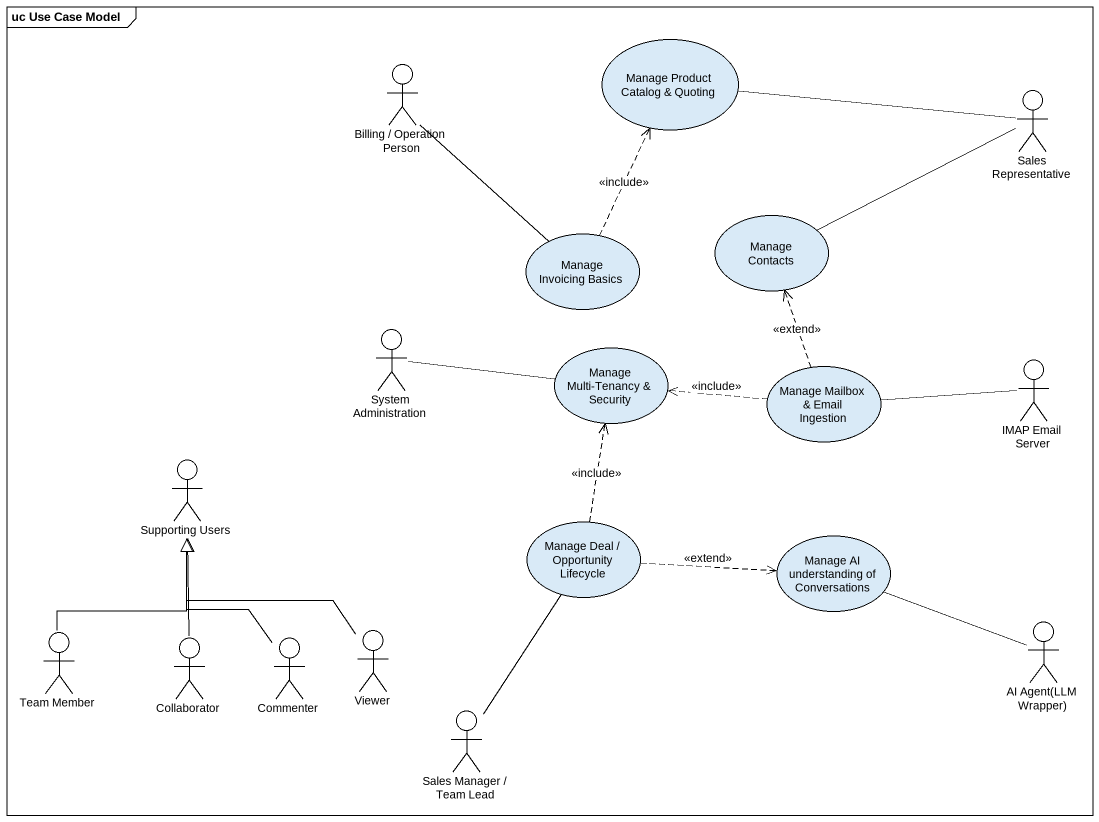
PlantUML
@startuml
mainframe uc Use Case Model
actor "Billing / Operation Person" as Billing_Operation_Person
usecase "Manage Product Catalog & Quoting" as Manage_Product_Catalog
actor "Sales Representative" as Sales_Representative
usecase "Manage Contacts" as Manage_Contacts
usecase "Manage Invoicing Basics" as Manage_Invoicing_Basics
actor "System Administration" as System_Administration
usecase "Manage Multi-Tenancy & Security" as Manage_Multi_Tenancy
actor "IMAP Email Server" as IMAP_Email_Server
usecase "Manage Mailbox & Email Ingestion" as Manage_Mailbox_Email
actor "Supporting Users" as Supporting_Users
usecase "Manage Deal / Opportunity Lifecycle" as Manage_Deal_Opportunity
usecase "Manage AI understanding of Conversations" as Manage_AI_understanding_of
actor "Team Member" as Team_Member
actor Collaborator
actor Commenter
actor Viewer
actor "AI Agent(LLM Wrapper)" as AI_Agent_LLM_Wrapper
actor "Sales Manager / Team Lead" as Sales_Manager_Team_Lead
Billing_Operation_Person -- Manage_Invoicing_Basics
Sales_Representative -left- Manage_Product_Catalog
Sales_Representative -left- Manage_Contacts
Manage_Invoicing_Basics .up.> Manage_Product_Catalog : <<include>>
System_Administration -right- Manage_Multi_Tenancy
IMAP_Email_Server -left- Manage_Mailbox_Email
Manage_Mailbox_Email .up.> Manage_Contacts : <<extend>>
Manage_Mailbox_Email .left.> Manage_Multi_Tenancy : <<include>>
Manage_Deal_Opportunity .up.> Manage_Multi_Tenancy : <<include>>
Manage_Deal_Opportunity .right.> Manage_AI_understanding_of : <<extend>>
Team_Member -up-|> Supporting_Users
Collaborator -up-|> Supporting_Users
Commenter -up-|> Supporting_Users
Viewer -up-|> Supporting_Users
AI_Agent_LLM_Wrapper -left- Manage_AI_understanding_of
Sales_Manager_Team_Lead -up- Manage_Deal_Opportunity
@enduml
